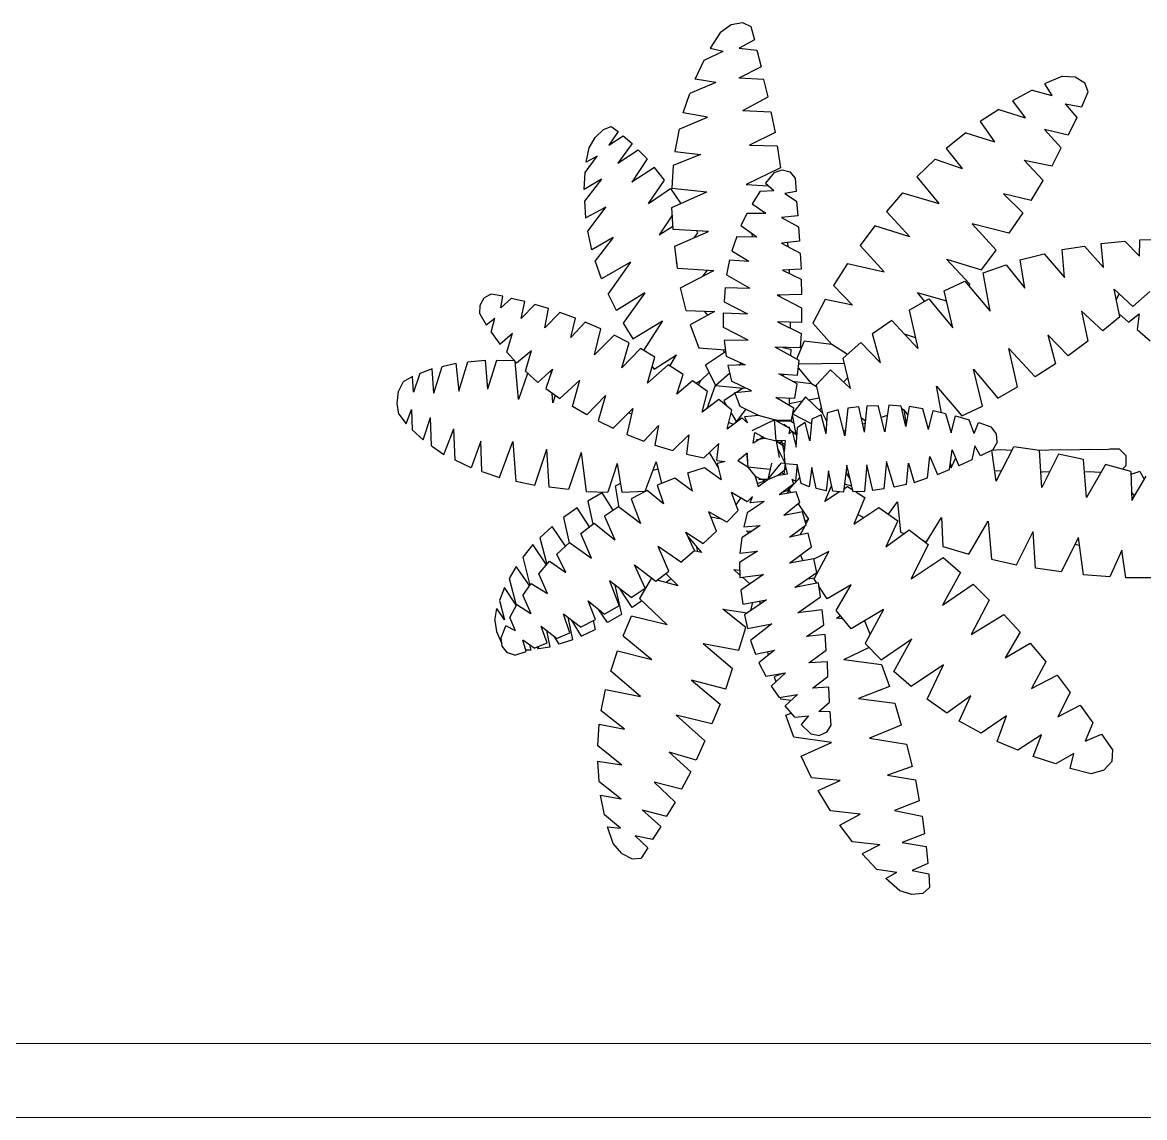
# Model space of a CAD drawing. Header units: millimetres. Extents: x 2099.4 to 2153.6, y 2404.8 to 2485.8.
# Drawn here: x 2132.211 to 2133.725, y 2421.493 to 2422.97 of the extents above; entities that cross this region are included whole.
import ezdxf

# ---------------------------------------------------------------- set-up
doc = ezdxf.new("R2010")
doc.units = ezdxf.units.MM
doc.layers.add('FUR', color=13, linetype='Continuous')

# ---------------------------------------------------------------- blocks, each defined once
blk = doc.blocks.new('02PTRX27')
at = {"color": 3, "linetype": 'ByBlock'}
for p, q in [((-0.4604, 0.4898), (-0.4477, 0.4923)), ((-0.4477, 0.4923), (-0.4384, 0.4879)), ((-0.4727, 0.4815), (-0.484, 0.4633)), ((-0.4727, 0.4815), (-0.4604, 0.4898)), ((-0.4384, 0.4879), (-0.4342, 0.4727)), ((-0.4342, 0.4727), (-0.4516, 0.4632)), ((-0.491, 0.4499), (-0.4695, 0.4599)), ((-0.484, 0.4633), (-0.4695, 0.4599)), ((-0.4516, 0.4632), (-0.4316, 0.461)), ((-0.4316, 0.461), (-0.4268, 0.4423)), ((-0.5012, 0.4284), (-0.491, 0.4499)), ((-0.4268, 0.4423), (-0.4521, 0.4297)), ((-0.4237, 0.4281), (-0.4521, 0.4297)), ((-0.088, 0.4318), (-0.1081, 0.4234)), ((-0.088, 0.4318), (-0.0737, 0.431)), ((-0.0737, 0.431), (-0.063, 0.4245)), ((-0.4778, 0.4249), (-0.5071, 0.4124)), ((-0.4778, 0.4249), (-0.5012, 0.4284)), ((-0.4188, 0.4086), (-0.4237, 0.4281)), ((-0.1081, 0.4234), (-0.1001, 0.4102)), ((-0.0592, 0.4141), (-0.063, 0.4245)), ((-0.5146, 0.3906), (-0.5071, 0.4124)), ((-0.4474, 0.3933), (-0.4188, 0.4086)), ((-0.1222, 0.4161), (-0.1442, 0.4042)), ((-0.1442, 0.4042), (-0.1299, 0.3852)), ((-0.1222, 0.4161), (-0.1001, 0.4102)), ((-0.0662, 0.3975), (-0.0592, 0.4141)), ((-0.4474, 0.3933), (-0.4158, 0.3917)), ((-0.4158, 0.3917), (-0.4111, 0.3684)), ((-0.1596, 0.3944), (-0.1805, 0.3808)), ((-0.1596, 0.3944), (-0.1299, 0.3852)), ((-0.0849, 0.4009), (-0.0662, 0.3975)), ((-0.0849, 0.4009), (-0.072, 0.3854)), ((-0.519, 0.3723), (-0.4873, 0.3858)), ((-0.4873, 0.3858), (-0.5146, 0.3906)), ((-0.1805, 0.3808), (-0.1644, 0.3582)), ((-0.072, 0.3854), (-0.0814, 0.3656)), ((-0.6136, 0.3629), (-0.6042, 0.3718)), ((-0.6042, 0.3718), (-0.5956, 0.3751)), ((-0.5876, 0.3697), (-0.5982, 0.3544)), ((-0.5956, 0.3751), (-0.5876, 0.3697)), ((-0.519, 0.3723), (-0.524, 0.3471)), ((-0.4111, 0.3684), (-0.44, 0.3541)), ((-0.1966, 0.3682), (-0.2186, 0.3505)), ((-0.1966, 0.3682), (-0.1644, 0.3582)), ((-0.0893, 0.3511), (-0.1083, 0.3719)), ((-0.0814, 0.3656), (-0.1083, 0.3719)), ((-0.6204, 0.3514), (-0.6136, 0.3629)), ((-0.5982, 0.3544), (-0.5819, 0.3647)), ((-0.572, 0.3563), (-0.5879, 0.334)), ((-0.5819, 0.3647), (-0.572, 0.3563)), ((-0.44, 0.3541), (-0.4089, 0.3535)), ((-0.4089, 0.3535), (-0.405, 0.3289)), ((-0.6248, 0.3235), (-0.6112, 0.342)), ((-0.6237, 0.3351), (-0.6204, 0.3514)), ((-0.6112, 0.342), (-0.6237, 0.3351)), ((-0.5879, 0.334), (-0.565, 0.3491)), ((-0.565, 0.3491), (-0.5549, 0.3389)), ((-0.495, 0.3438), (-0.5256, 0.3316)), ((-0.524, 0.3471), (-0.495, 0.3438)), ((-0.2186, 0.3505), (-0.2007, 0.3282)), ((-0.0997, 0.3311), (-0.0893, 0.3511)), ((-0.5549, 0.3389), (-0.5724, 0.3125)), ((-0.5469, 0.329), (-0.5724, 0.3125)), ((-0.5355, 0.3151), (-0.5469, 0.329)), ((-0.5256, 0.3316), (-0.5274, 0.3059)), ((-0.405, 0.3289), (-0.4435, 0.3101)), ((-0.2313, 0.3387), (-0.2516, 0.3188)), ((-0.2313, 0.3387), (-0.2007, 0.3282)), ((-0.1309, 0.3376), (-0.1096, 0.3147)), ((-0.1309, 0.3376), (-0.0997, 0.3311)), ((-0.6259, 0.3046), (-0.6248, 0.3235)), ((-0.6064, 0.3162), (-0.6259, 0.3046)), ((-0.6064, 0.3162), (-0.6255, 0.2912)), ((-0.4122, 0.3234), (-0.4219, 0.3114)), ((-0.4122, 0.3234), (-0.4032, 0.3267)), ((-0.4032, 0.3267), (-0.3944, 0.3244)), ((-0.3944, 0.3244), (-0.3887, 0.3172)), ((-0.3887, 0.3172), (-0.3874, 0.3023)), ((-0.2516, 0.3188), (-0.2269, 0.2887)), ((-0.5537, 0.2887), (-0.5355, 0.3151)), ((-0.5537, 0.2887), (-0.5289, 0.3054)), ((-0.5289, 0.3054), (-0.5176, 0.2891)), ((-0.5274, 0.3059), (-0.4879, 0.3018)), ((-0.4435, 0.3101), (-0.4186, 0.3084)), ((-0.4279, 0.3024), (-0.4125, 0.3032)), ((-0.4219, 0.3114), (-0.4125, 0.3032)), ((-0.1233, 0.292), (-0.1096, 0.3147)), ((-0.6255, 0.2912), (-0.6242, 0.2725)), ((-0.5271, 0.2841), (-0.4879, 0.3018)), ((-0.4279, 0.3024), (-0.4369, 0.2883)), ((-0.3874, 0.3023), (-0.4001, 0.3)), ((-0.4001, 0.3), (-0.3871, 0.2915)), ((-0.3871, 0.2915), (-0.3856, 0.2747)), ((-0.2679, 0.3007), (-0.2859, 0.2797)), ((-0.2679, 0.3007), (-0.2269, 0.2887)), ((-0.1543, 0.2997), (-0.1327, 0.2782)), ((-0.1233, 0.292), (-0.1543, 0.2997)), ((-0.6242, 0.2725), (-0.6013, 0.2849)), ((-0.6216, 0.2576), (-0.6013, 0.2849)), ((-0.5256, 0.2593), (-0.5271, 0.2841)), ((-0.5176, 0.2891), (-0.5183, 0.288)), ((-0.4424, 0.2778), (-0.4496, 0.2638)), ((-0.4424, 0.2778), (-0.4217, 0.2777)), ((-0.4369, 0.2883), (-0.4217, 0.2777)), ((-0.2859, 0.2797), (-0.2597, 0.2514)), ((-0.1327, 0.2782), (-0.1483, 0.2552)), ((-0.5267, 0.2758), (-0.5417, 0.2535)), ((-0.3856, 0.2747), (-0.4039, 0.2729)), ((-0.4039, 0.2729), (-0.3849, 0.2626)), ((-0.1627, 0.2361), (-0.1895, 0.2657)), ((-0.1483, 0.2552), (-0.1895, 0.2657)), ((-0.6174, 0.2367), (-0.6216, 0.2576)), ((-0.5417, 0.2535), (-0.526, 0.2632)), ((-0.486, 0.2572), (-0.5256, 0.2593)), ((-0.524, 0.2406), (-0.486, 0.2572)), ((-0.502, 0.2501), (-0.4979, 0.2558)), ((-0.4979, 0.2558), (-0.4992, 0.2578)), ((-0.4496, 0.2638), (-0.4316, 0.2513)), ((-0.4367, 0.2513), (-0.4369, 0.2549)), ((-0.3849, 0.2626), (-0.3836, 0.2462)), ((-0.2989, 0.2634), (-0.3154, 0.2414)), ((-0.2597, 0.2514), (-0.2989, 0.2634)), ((-0.5934, 0.2506), (-0.6174, 0.2367)), ((-0.5934, 0.2506), (-0.6134, 0.2244)), ((-0.521, 0.216), (-0.524, 0.2406)), ((-0.4541, 0.2517), (-0.4598, 0.2354)), ((-0.4541, 0.2517), (-0.4316, 0.2513)), ((-0.3836, 0.2462), (-0.4041, 0.244)), ((-0.4041, 0.244), (-0.383, 0.2329)), ((-0.3966, 0.2398), (-0.3968, 0.2447)), ((-0.3154, 0.2414), (-0.2886, 0.2117)), ((-0.0883, 0.237), (-0.0634, 0.2409)), ((-0.042, 0.2169), (-0.0634, 0.2409)), ((-0.0445, 0.2439), (-0.018, 0.2463)), ((-0.042, 0.2169), (-0.0445, 0.2439)), ((-0.018, 0.2463), (-0.0013, 0.2295)), ((-0.0013, 0.2295), (-0.0009, 0.2478)), ((-0.0009, 0.2478), (0.0235, 0.2483)), ((-0.4598, 0.2354), (-0.4408, 0.224)), ((-0.383, 0.2329), (-0.3819, 0.2148)), ((-0.1792, 0.2141), (-0.1627, 0.2361)), ((-0.1354, 0.2253), (-0.1085, 0.2321)), ((-0.1085, 0.2321), (-0.0858, 0.2056)), ((-0.0858, 0.2056), (-0.0883, 0.237)), ((-0.6064, 0.204), (-0.6134, 0.2244)), ((-0.5738, 0.2227), (-0.6064, 0.204)), ((-0.5738, 0.2227), (-0.5987, 0.1873)), ((-0.522, 0.2224), (-0.5221, 0.222)), ((-0.5221, 0.222), (-0.522, 0.2221)), ((-0.5221, 0.222), (-0.5218, 0.2209)), ((-0.522, 0.2221), (-0.522, 0.2224)), ((-0.521, 0.216), (-0.48, 0.2134)), ((-0.4624, 0.2252), (-0.4659, 0.2086)), ((-0.4624, 0.2252), (-0.4408, 0.224)), ((-0.3819, 0.2148), (-0.4028, 0.2139)), ((-0.3299, 0.2214), (-0.3455, 0.1965)), ((-0.3299, 0.2214), (-0.2886, 0.2117)), ((-0.2185, 0.2262), (-0.1922, 0.1979)), ((-0.2185, 0.2262), (-0.1792, 0.2141)), ((-0.177, 0.2106), (-0.1514, 0.2198)), ((-0.1514, 0.2198), (-0.1305, 0.1934)), ((-0.1305, 0.1934), (-0.1354, 0.2253)), ((-0.5174, 0.194), (-0.48, 0.2134)), ((-0.4921, 0.2072), (-0.4873, 0.2138)), ((-0.4659, 0.2086), (-0.4395, 0.1935)), ((-0.4028, 0.2139), (-0.3819, 0.2038)), ((-0.3949, 0.21), (-0.3949, 0.2142)), ((-0.3819, 0.2038), (-0.3814, 0.1862)), ((-0.1693, 0.1678), (-0.177, 0.2106)), ((-0.5111, 0.1682), (-0.5174, 0.194)), ((-0.4673, 0.1941), (-0.4686, 0.178)), ((-0.4673, 0.1941), (-0.4395, 0.1935)), ((-0.324, 0.1745), (-0.3455, 0.1965)), ((-0.221, 0.1904), (-0.1979, 0.2012)), ((-0.2111, 0.1489), (-0.221, 0.1904)), ((-0.1979, 0.2012), (-0.1693, 0.1678)), ((-0.1922, 0.1979), (-0.1937, 0.1962)), ((-0.0297, 0.1923), (-0.009, 0.1729)), ((-0.0236, 0.1614), (-0.0297, 0.1923)), ((-0.009, 0.1729), (0.0103, 0.1897)), ((-0.743, 0.1745), (-0.7382, 0.1827)), ((-0.7303, 0.1867), (-0.7382, 0.1827)), ((-0.7175, 0.1844), (-0.7303, 0.1867)), ((-0.7195, 0.1713), (-0.7175, 0.1844)), ((-0.708, 0.1819), (-0.7195, 0.1713)), ((-0.6926, 0.1784), (-0.708, 0.1819)), ((-0.6968, 0.1594), (-0.6926, 0.1784)), ((-0.5894, 0.1682), (-0.5987, 0.1873)), ((-0.5575, 0.1882), (-0.5894, 0.1682)), ((-0.5575, 0.1882), (-0.5819, 0.1543)), ((-0.4686, 0.178), (-0.442, 0.1648)), ((-0.3814, 0.1862), (-0.4089, 0.1855)), ((-0.4089, 0.1855), (-0.3816, 0.1714)), ((-0.4054, 0.1855), (-0.4074, 0.1846)), ((-0.355, 0.1808), (-0.3687, 0.1541)), ((-0.324, 0.1745), (-0.355, 0.1808)), ((-0.2604, 0.1689), (-0.2381, 0.1814)), ((-0.2513, 0.1888), (-0.2432, 0.1785)), ((-0.2513, 0.1888), (-0.2185, 0.1791)), ((-0.2381, 0.1814), (-0.2111, 0.1489)), ((-0.0275, 0.1802), (-0.0242, 0.1867)), ((-0.0242, 0.1867), (-0.024, 0.1868)), ((-0.7433, 0.1647), (-0.743, 0.1745)), ((-0.7433, 0.1647), (-0.7362, 0.1524)), ((-0.6814, 0.1751), (-0.6968, 0.1594)), ((-0.6658, 0.1707), (-0.6814, 0.1751)), ((-0.67, 0.1488), (-0.6658, 0.1707)), ((-0.6532, 0.1662), (-0.67, 0.1488)), ((-0.6356, 0.1599), (-0.6532, 0.1662)), ((-0.5111, 0.1682), (-0.4792, 0.1673)), ((-0.4792, 0.1673), (-0.5066, 0.1521)), ((-0.4869, 0.163), (-0.4904, 0.1675)), ((-0.469, 0.1492), (-0.469, 0.1657)), ((-0.469, 0.1657), (-0.442, 0.1648)), ((-0.4426, 0.1648), (-0.4424, 0.1648)), ((-0.3816, 0.1714), (-0.3816, 0.1549)), ((-0.2604, 0.1689), (-0.2505, 0.1257)), ((-0.0427, 0.1456), (-0.0667, 0.1675)), ((-0.0667, 0.1675), (-0.0594, 0.1338)), ((-0.0244, 0.1648), (-0.0137, 0.1553)), ((-0.0137, 0.1553), (-0.0018, 0.1646)), ((-0.0018, 0.1646), (-0.004, 0.1471)), ((-0.7362, 0.1524), (-0.7263, 0.1597)), ((-0.7303, 0.1439), (-0.7263, 0.1597)), ((-0.6407, 0.1379), (-0.6356, 0.1599)), ((-0.6248, 0.1554), (-0.6407, 0.1379)), ((-0.607, 0.1478), (-0.6248, 0.1554)), ((-0.5819, 0.1543), (-0.5713, 0.1365)), ((-0.5713, 0.1365), (-0.5379, 0.1568)), ((-0.5379, 0.1568), (-0.5592, 0.1234)), ((-0.5066, 0.1521), (-0.497, 0.1263)), ((-0.4085, 0.1558), (-0.3819, 0.1426)), ((-0.3816, 0.1549), (-0.4085, 0.1558)), ((-0.3938, 0.1484), (-0.3938, 0.1553)), ((-0.3475, 0.1301), (-0.3687, 0.1541)), ((-0.2799, 0.1572), (-0.3015, 0.142)), ((-0.2505, 0.1257), (-0.2799, 0.1572)), ((-0.0236, 0.1614), (-0.0427, 0.1456)), ((-0.7303, 0.1439), (-0.7206, 0.1306)), ((-0.7206, 0.1306), (-0.7065, 0.143)), ((-0.7129, 0.1216), (-0.7065, 0.143)), ((-0.6141, 0.1185), (-0.607, 0.1478)), ((-0.5921, 0.1405), (-0.6141, 0.1185)), ((-0.5753, 0.1322), (-0.5921, 0.1405)), ((-0.4415, 0.1351), (-0.469, 0.1492)), ((-0.3819, 0.1426), (-0.383, 0.1265)), ((-0.2927, 0.1094), (-0.3015, 0.142)), ((-0.2659, 0.1421), (-0.2535, 0.1381)), ((-0.0816, 0.1175), (-0.1043, 0.141)), ((-0.1043, 0.141), (-0.0958, 0.1085)), ((-0.004, 0.1471), (0.0108, 0.1342)), ((-0.5835, 0.104), (-0.5753, 0.1322)), ((-0.497, 0.1263), (-0.4672, 0.124)), ((-0.4415, 0.1351), (-0.4684, 0.1345)), ((-0.4684, 0.1345), (-0.4662, 0.1172)), ((-0.3839, 0.1122), (-0.4111, 0.1271)), ((-0.383, 0.1265), (-0.4111, 0.1271)), ((-0.4026, 0.1268), (-0.3935, 0.125)), ((-0.3786, 0.1339), (-0.3871, 0.1137)), ((-0.3475, 0.1301), (-0.3786, 0.1339)), ((-0.3299, 0.1191), (-0.3475, 0.1301)), ((-0.3147, 0.1323), (-0.3346, 0.1148)), ((-0.3147, 0.1323), (-0.2927, 0.1094)), ((-0.0594, 0.1338), (-0.0816, 0.1175)), ((-0.7129, 0.1216), (-0.7019, 0.1094)), ((-0.7019, 0.1094), (-0.6851, 0.1233)), ((-0.692, 0.1001), (-0.6851, 0.1233)), ((-0.5626, 0.1255), (-0.5835, 0.104)), ((-0.5463, 0.1159), (-0.5626, 0.1255)), ((-0.5546, 0.0865), (-0.5463, 0.1159)), ((-0.5472, 0.1024), (-0.522, 0.1186)), ((-0.5295, 0.1059), (-0.522, 0.1186)), ((-0.467, 0.1218), (-0.4893, 0.1069)), ((-0.4679, 0.1212), (-0.4692, 0.1243)), ((-0.4662, 0.1172), (-0.4448, 0.1072)), ((-0.3935, 0.125), (-0.3938, 0.1175)), ((-0.3264, 0.0808), (-0.3346, 0.1148)), ((-0.1186, 0.0937), (-0.1483, 0.1256)), ((-0.1386, 0.0825), (-0.1483, 0.1256)), ((-0.7967, 0.1028), (-0.8108, 0.0975)), ((-0.7948, 0.0755), (-0.7967, 0.1028)), ((-0.7948, 0.0755), (-0.7857, 0.1054)), ((-0.7857, 0.1054), (-0.7701, 0.1091)), ((-0.7701, 0.1091), (-0.7668, 0.0778)), ((-0.7668, 0.0778), (-0.7565, 0.1106)), ((-0.7565, 0.1106), (-0.7371, 0.1124)), ((-0.7371, 0.1124), (-0.7344, 0.0801)), ((-0.7246, 0.1123), (-0.7344, 0.0801)), ((-0.7043, 0.1118), (-0.7246, 0.1123)), ((-0.6997, 0.0683), (-0.7036, 0.1111)), ((-0.6614, 0.1026), (-0.6781, 0.0875)), ((-0.6614, 0.1026), (-0.6688, 0.0805)), ((-0.5315, 0.1074), (-0.5546, 0.0865)), ((-0.5494, 0.1051), (-0.5472, 0.1024)), ((-0.5146, 0.0964), (-0.5315, 0.1074)), ((-0.4778, 0.0841), (-0.4893, 0.1069)), ((-0.4448, 0.1072), (-0.4644, 0.1064)), ((-0.4644, 0.1064), (-0.46, 0.0889)), ((-0.4519, 0.1068), (-0.4494, 0.1091)), ((-0.3858, 0.0958), (-0.3839, 0.1122)), ((-0.385, 0.1035), (-0.3702, 0.086)), ((-0.3845, 0.1085), (-0.3334, 0.1091)), ((-0.3651, 0.0844), (-0.3489, 0.1018)), ((-0.3489, 0.1018), (-0.3264, 0.0808)), ((-0.1879, 0.1024), (-0.1607, 0.0699)), ((-0.178, 0.061), (-0.1879, 0.1024)), ((-0.0958, 0.1085), (-0.1186, 0.0937)), ((-0.819, 0.0942), (-0.8295, 0.0882)), ((-0.8176, 0.0764), (-0.819, 0.0942)), ((-0.8108, 0.0975), (-0.8176, 0.0764)), ((-0.6895, 0.0977), (-0.6997, 0.0683)), ((-0.6781, 0.0875), (-0.692, 0.1001)), ((-0.6631, 0.0976), (-0.6633, 0.1009)), ((-0.6532, 0.0693), (-0.6308, 0.09)), ((-0.6391, 0.0606), (-0.6308, 0.09)), ((-0.5216, 0.0742), (-0.5146, 0.0964)), ((-0.504, 0.0894), (-0.5216, 0.0742)), ((-0.4871, 0.0772), (-0.504, 0.0894)), ((-0.495, 0.0892), (-0.5, 0.0864)), ((-0.4974, 0.0845), (-0.495, 0.0892)), ((-0.495, 0.0892), (-0.4853, 0.0986)), ((-0.4624, 0.0977), (-0.4778, 0.0841)), ((-0.4378, 0.078), (-0.46, 0.0889)), ((-0.3865, 0.0858), (-0.407, 0.0971)), ((-0.407, 0.0971), (-0.3858, 0.0958)), ((-0.4004, 0.0966), (-0.4036, 0.0951)), ((-0.3702, 0.086), (-0.3918, 0.0886)), ((-0.3295, 0.0929), (-0.3341, 0.0878)), ((-0.8363, 0.064), (-0.8346, 0.0776)), ((-0.8295, 0.0882), (-0.8346, 0.0776)), ((-0.6688, 0.0805), (-0.6532, 0.0693)), ((-0.4932, 0.0541), (-0.4871, 0.0772)), ((-0.4877, 0.0583), (-0.4781, 0.0844)), ((-0.4778, 0.0841), (-0.4472, 0.0812)), ((-0.4563, 0.0761), (-0.4378, 0.078)), ((-0.4503, 0.0605), (-0.4563, 0.0761)), ((-0.4472, 0.0812), (-0.4547, 0.0762)), ((-0.4505, 0.0815), (-0.4496, 0.0795)), ((-0.4472, 0.0812), (-0.4453, 0.0815)), ((-0.3889, 0.07), (-0.3865, 0.0858)), ((-0.3647, 0.0826), (-0.3702, 0.086)), ((-0.3651, 0.0844), (-0.3577, 0.053)), ((-0.2295, 0.0834), (-0.201, 0.05)), ((-0.224, 0.0535), (-0.2295, 0.0834)), ((-0.1607, 0.0699), (-0.1386, 0.0825)), ((-0.8342, 0.0517), (-0.8363, 0.064)), ((-0.6611, 0.0645), (-0.6618, 0.0754)), ((-0.6583, 0.0728), (-0.6611, 0.0645)), ((-0.6019, 0.0727), (-0.6227, 0.0512)), ((-0.6019, 0.0727), (-0.6103, 0.0445)), ((-0.4745, 0.0683), (-0.4932, 0.0541)), ((-0.4598, 0.0564), (-0.4745, 0.0683)), ((-0.4562, 0.0753), (-0.4688, 0.0667)), ((-0.4688, 0.0667), (-0.4653, 0.0608)), ((-0.4103, 0.0706), (-0.3889, 0.07)), ((-0.3902, 0.0585), (-0.4103, 0.0706)), ((-0.3951, 0.0613), (-0.3948, 0.0701)), ((-0.3951, 0.064), (-0.3807, 0.0667)), ((-0.3768, 0.0715), (-0.3913, 0.0529)), ((-0.3577, 0.053), (-0.3768, 0.0715)), ((-0.3733, 0.0681), (-0.3618, 0.0701)), ((-0.8342, 0.0517), (-0.826, 0.0409)), ((-0.826, 0.0409), (-0.8201, 0.0569)), ((-0.8201, 0.0569), (-0.8192, 0.0341)), ((-0.6227, 0.0512), (-0.6391, 0.0606)), ((-0.5713, 0.0582), (-0.5932, 0.036)), ((-0.5713, 0.0582), (-0.5777, 0.0288)), ((-0.576, 0.0534), (-0.5725, 0.0523)), ((-0.4655, 0.061), (-0.4655, 0.061)), ((-0.465, 0.0352), (-0.4598, 0.0564)), ((-0.4607, 0.053), (-0.4547, 0.0431)), ((-0.4547, 0.0431), (-0.4439, 0.0572)), ((-0.4298, 0.0503), (-0.4503, 0.0605)), ((-0.3927, 0.0452), (-0.3902, 0.0585)), ((-0.3874, 0.0291), (-0.3916, 0.0516)), ((-0.3915, 0.0522), (-0.3706, 0.0413)), ((-0.3592, 0.0511), (-0.37, 0.0462)), ((-0.3592, 0.0591), (-0.3614, 0.0564)), ((-0.3537, 0.0297), (-0.3592, 0.0511)), ((-0.3577, 0.053), (-0.353, 0.0433)), ((-0.3537, 0.0297), (-0.3522, 0.0533)), ((-0.3401, 0.0567), (-0.3522, 0.0533)), ((-0.3326, 0.0276), (-0.3401, 0.0567)), ((-0.3295, 0.0584), (-0.3326, 0.0276)), ((-0.3171, 0.0602), (-0.3295, 0.0584)), ((-0.3105, 0.0315), (-0.3171, 0.0602)), ((-0.3105, 0.0315), (-0.3075, 0.0612)), ((-0.3075, 0.0612), (-0.2951, 0.0617)), ((-0.2879, 0.0319), (-0.2951, 0.0617)), ((-0.2833, 0.0619), (-0.2879, 0.0319)), ((-0.2692, 0.061), (-0.2833, 0.0619)), ((-0.2641, 0.038), (-0.2692, 0.061)), ((-0.2689, 0.0586), (-0.2665, 0.0568)), ((-0.2665, 0.0568), (-0.2683, 0.0562)), ((-0.2665, 0.0568), (-0.2619, 0.0508)), ((-0.2665, 0.0568), (-0.2637, 0.0406)), ((-0.2602, 0.0604), (-0.2641, 0.038)), ((-0.245, 0.0579), (-0.2602, 0.0604)), ((-0.2388, 0.0345), (-0.245, 0.0579)), ((-0.2388, 0.0345), (-0.2335, 0.056)), ((-0.2335, 0.056), (-0.2194, 0.0524)), ((-0.2194, 0.0524), (-0.2131, 0.031)), ((-0.201, 0.05), (-0.178, 0.061)), ((-0.8071, 0.0231), (-0.7985, 0.048)), ((-0.7976, 0.0161), (-0.7985, 0.048)), ((-0.6103, 0.0445), (-0.5932, 0.036)), ((-0.5586, 0.0215), (-0.5423, 0.0389)), ((-0.5423, 0.0389), (-0.5465, 0.017)), ((-0.465, 0.0352), (-0.4486, 0.0477)), ((-0.4582, 0.0403), (-0.4633, 0.0426)), ((-0.4554, 0.0425), (-0.4551, 0.0436)), ((-0.4547, 0.0431), (-0.4547, 0.043)), ((-0.4486, 0.0477), (-0.442, 0.042)), ((-0.4298, 0.0503), (-0.4455, 0.049)), ((-0.4455, 0.049), (-0.442, 0.042)), ((-0.412, 0.0456), (-0.4375, 0.0332)), ((-0.412, 0.0456), (-0.4298, 0.0503)), ((-0.412, 0.0456), (-0.3927, 0.0452)), ((-0.3942, 0.0354), (-0.412, 0.0456)), ((-0.41, 0.0217), (-0.412, 0.0456)), ((-0.4098, 0.0455), (-0.4109, 0.0448)), ((-0.4096, 0.0441), (-0.3938, 0.0442)), ((-0.401, 0.0401), (-0.4014, 0.0395)), ((-0.3979, 0.0374), (-0.401, 0.0401)), ((-0.3995, 0.0384), (-0.3953, 0.0371)), ((-0.3938, 0.0442), (-0.3946, 0.0452)), ((-0.3938, 0.0442), (-0.3898, 0.0417)), ((-0.3775, 0.0425), (-0.3861, 0.0368)), ((-0.372, 0.022), (-0.3775, 0.0425)), ((-0.37, 0.0462), (-0.372, 0.022)), ((-0.3094, 0.0439), (-0.3141, 0.0474)), ((-0.3127, 0.0407), (-0.3095, 0.0419)), ((-0.2852, 0.0503), (-0.2919, 0.048)), ((-0.2131, 0.031), (-0.2084, 0.0498)), ((-0.2084, 0.0498), (-0.1928, 0.0453)), ((-0.1873, 0.0301), (-0.1928, 0.0453)), ((-0.1873, 0.0301), (-0.1825, 0.0424)), ((-0.1825, 0.0424), (-0.1681, 0.0375)), ((-0.8192, 0.0341), (-0.8071, 0.0231)), ((-0.7837, 0.0066), (-0.7725, 0.0352)), ((-0.771, 0.0002), (-0.7725, 0.0352)), ((-0.5777, 0.0288), (-0.5586, 0.0215)), ((-0.526, 0.0111), (-0.5082, 0.0286)), ((-0.5082, 0.0286), (-0.5106, 0.0068)), ((-0.4358, 0.0193), (-0.434, 0.0313)), ((-0.4246, 0.0261), (-0.4358, 0.0193)), ((-0.434, 0.0313), (-0.4224, 0.025)), ((-0.3953, 0.0371), (-0.3955, 0.036)), ((-0.3953, 0.0297), (-0.3942, 0.0354)), ((-0.392, 0.0326), (-0.3953, 0.0297)), ((-0.3944, 0.0346), (-0.3874, 0.0291)), ((-0.392, 0.0326), (-0.3876, 0.0147)), ((-0.3894, 0.0305), (-0.388, 0.0312)), ((-0.3876, 0.0147), (-0.3861, 0.0368)), ((-0.3874, 0.0291), (-0.3869, 0.0276)), ((-0.3535, 0.0326), (-0.3546, 0.0331)), ((-0.3321, 0.0335), (-0.3341, 0.0327)), ((-0.1622, 0.0297), (-0.1681, 0.0375)), ((-0.1615, 0.0202), (-0.1622, 0.0297)), ((-0.7976, 0.0161), (-0.7837, 0.0066)), ((-0.7421, 0.0213), (-0.7531, -0.0084)), ((-0.7411, -0.0126), (-0.7421, 0.0213)), ((-0.721, -0.0193), (-0.706, 0.021)), ((-0.706, 0.021), (-0.7028, -0.0235)), ((-0.5465, 0.017), (-0.526, 0.0111)), ((-0.4912, 0.0029), (-0.4745, 0.0187)), ((-0.4767, -0.0001), (-0.4745, 0.0187)), ((-0.4321, 0.0232), (-0.4224, 0.025)), ((-0.4321, 0.0232), (-0.4314, 0.022)), ((-0.4224, 0.025), (-0.41, 0.0217)), ((-0.3999, 0.0221), (-0.41, 0.0217)), ((-0.41, 0.0217), (-0.4004, 0.0156)), ((-0.41, 0.0217), (-0.4065, 0.0031)), ((-0.4085, 0.0208), (-0.4089, 0.0217)), ((-0.4054, 0.0198), (-0.4085, 0.0206)), ((-0.4085, 0.0136), (-0.3999, -0.0035)), ((-0.4037, 0.0217), (-0.4059, 0.0191)), ((-0.4008, 0.01), (-0.4037, 0.0217)), ((-0.4032, 0.0191), (-0.4003, 0.0182)), ((-0.3999, 0.0221), (-0.4008, 0.01)), ((-0.1864, 0.0164), (-0.1899, 0.0005)), ((-0.1802, 0.0049), (-0.1864, 0.0164)), ((-0.1615, 0.0202), (-0.1664, 0.0117)), ((-0.1624, -0.0236), (-0.1426, 0.015)), ((-0.114, 0.0108), (-0.1426, 0.015)), ((-0.7531, -0.0084), (-0.771, 0.0002)), ((-0.6814, -0.0279), (-0.6678, 0.0123)), ((-0.6653, -0.0304), (-0.6678, 0.0123)), ((-0.6292, 0.0086), (-0.6436, -0.033)), ((-0.6292, 0.0086), (-0.6237, -0.0351)), ((-0.5106, 0.0068), (-0.4912, 0.0029)), ((-0.4853, 0.0086), (-0.4754, -0.0079)), ((-0.4426, 0.0078), (-0.4529, -0.0006)), ((-0.4435, 0.0071), (-0.4426, 0.0062)), ((-0.4426, 0.0049), (-0.443, 0.0049)), ((-0.443, 0.0049), (-0.4417, -0.0076)), ((-0.4426, 0.0078), (-0.4422, -0.005)), ((-0.3999, -0.0035), (-0.4008, 0.01)), ((-0.2399, -0.0199), (-0.237, 0.0043)), ((-0.237, 0.0043), (-0.2287, -0.0162)), ((-0.2152, -0.0105), (-0.2119, 0.0116)), ((-0.213, -0.0086), (-0.2082, 0.002)), ((-0.2119, 0.0116), (-0.2047, -0.0062)), ((-0.1899, 0.0005), (-0.2047, -0.0062)), ((-0.1664, 0.0117), (-0.1802, 0.0049)), ((-0.1624, -0.0236), (-0.1673, 0.0112)), ((-0.1112, -0.0305), (-0.114, 0.0108)), ((-0.0926, 0.0068), (-0.1112, -0.0305)), ((-0.0643, 0.0009), (-0.0926, 0.0068)), ((-0.0608, -0.042), (-0.0643, 0.0009)), ((-0.7411, -0.0126), (-0.721, -0.0193)), ((-0.5888, -0.0037), (-0.5993, -0.0357)), ((-0.5888, -0.0037), (-0.5835, -0.036)), ((-0.5573, -0.0346), (-0.5449, -0.0018)), ((-0.543, -0.0099), (-0.5487, -0.0117)), ((-0.5449, -0.0018), (-0.539, -0.0263)), ((-0.5091, -0.0141), (-0.4906, -0.0081)), ((-0.4906, -0.0081), (-0.4719, -0.0215)), ((-0.4767, -0.0001), (-0.4677, -0.0015)), ((-0.4677, -0.0015), (-0.4763, -0.0037)), ((-0.4763, -0.0037), (-0.4719, -0.0215)), ((-0.4417, -0.0076), (-0.4529, -0.0006)), ((-0.4422, -0.005), (-0.442, -0.0051)), ((-0.4417, -0.0076), (-0.4334, -0.018)), ((-0.4169, -0.0105), (-0.4417, -0.0076)), ((-0.4153, -0.0033), (-0.4195, -0.0217)), ((-0.4195, -0.0217), (-0.4045, -0.0034)), ((-0.4076, -0.0166), (-0.3986, -0.0094)), ((-0.3999, -0.0035), (-0.4045, -0.0034)), ((-0.3999, -0.0035), (-0.4014, -0.0159)), ((-0.3999, -0.0035), (-0.3863, -0.0046)), ((-0.3973, -0.0154), (-0.3999, -0.0035)), ((-0.3863, -0.0046), (-0.3883, -0.0235)), ((-0.3819, -0.0261), (-0.3863, -0.0046)), ((-0.37, -0.0082), (-0.3728, -0.0297)), ((-0.3695, -0.0115), (-0.3706, -0.0122)), ((-0.3649, -0.0316), (-0.37, -0.0082)), ((-0.351, -0.0119), (-0.3537, -0.0342)), ((-0.3464, -0.0348), (-0.351, -0.0119)), ((-0.3304, -0.0057), (-0.3341, -0.0358)), ((-0.3233, -0.0356), (-0.3304, -0.0057)), ((-0.3079, -0.0053), (-0.3108, -0.0351)), ((-0.3013, -0.0341), (-0.3079, -0.0053)), ((-0.2857, -0.0015), (-0.2888, -0.0323)), ((-0.2773, -0.0304), (-0.2857, -0.0015)), ((-0.2635, -0.0271), (-0.2613, -0.0034)), ((-0.2613, -0.0034), (-0.2546, -0.0249)), ((-0.2287, -0.0162), (-0.2152, -0.0105)), ((-0.2141, -0.0024), (-0.213, -0.0086)), ((-0.0396, -0.0046), (-0.0608, -0.042)), ((-0.011, -0.0127), (-0.0396, -0.0046)), ((-0.0009, -0.0126), (-0.011, -0.0162)), ((-0.0009, -0.0126), (0.004, -0.0214)), ((-0.7028, -0.0235), (-0.6814, -0.0279)), ((-0.524, -0.02), (-0.5436, -0.0281)), ((-0.5042, -0.0348), (-0.524, -0.02)), ((-0.5042, -0.0348), (-0.5091, -0.0141)), ((-0.4334, -0.018), (-0.4301, -0.0294)), ((-0.4334, -0.018), (-0.4219, -0.0235)), ((-0.4332, -0.0191), (-0.4327, -0.0183)), ((-0.431, -0.0263), (-0.4226, -0.0231)), ((-0.4301, -0.0294), (-0.4195, -0.0217)), ((-0.4292, -0.0216), (-0.4287, -0.0203)), ((-0.4195, -0.0217), (-0.4292, -0.0216)), ((-0.4195, -0.0217), (-0.4076, -0.0166)), ((-0.4076, -0.0166), (-0.3973, -0.0154)), ((-0.4069, -0.016), (-0.4065, -0.0165)), ((-0.4015, -0.0159), (-0.4041, -0.0138)), ((-0.4014, -0.0159), (-0.4015, -0.0159)), ((-0.3834, -0.0195), (-0.3957, -0.0332)), ((-0.39, -0.0265), (-0.392, -0.0215)), ((-0.3883, -0.0235), (-0.392, -0.0215)), ((-0.35, -0.0167), (-0.3515, -0.0159)), ((-0.3315, -0.0137), (-0.3268, -0.0217)), ((-0.2546, -0.0249), (-0.2399, -0.0199)), ((-0.011, -0.0127), (-0.0099, -0.0453)), ((-0.0099, -0.0453), (0.0062, -0.0177)), ((-0.6436, -0.033), (-0.6653, -0.0304)), ((-0.6237, -0.0351), (-0.5993, -0.0357)), ((-0.6057, -0.0368), (-0.6218, -0.0461)), ((-0.5931, -0.0561), (-0.6057, -0.0368)), ((-0.5907, -0.0286), (-0.5852, -0.0263)), ((-0.5865, -0.0533), (-0.5907, -0.0286)), ((-0.5835, -0.036), (-0.5573, -0.0346)), ((-0.5549, -0.034), (-0.5729, -0.0435)), ((-0.5366, -0.049), (-0.5549, -0.034)), ((-0.5436, -0.0281), (-0.5366, -0.049)), ((-0.4525, -0.0564), (-0.4602, -0.0364)), ((-0.4424, -0.0468), (-0.4602, -0.0364)), ((-0.39, -0.0265), (-0.4065, -0.0389)), ((-0.3874, -0.0354), (-0.4065, -0.0389)), ((-0.4028, -0.036), (-0.3957, -0.0332)), ((-0.3957, -0.0332), (-0.3977, -0.0373)), ((-0.3968, -0.0316), (-0.3957, -0.0332)), ((-0.3957, -0.0332), (-0.3957, -0.0308)), ((-0.3957, -0.0332), (-0.3935, -0.0365)), ((-0.3832, -0.0475), (-0.3874, -0.0354)), ((-0.3728, -0.0297), (-0.3819, -0.0261)), ((-0.3537, -0.0342), (-0.3649, -0.0316)), ((-0.3554, -0.0462), (-0.3477, -0.0286)), ((-0.3389, -0.0354), (-0.3554, -0.0462)), ((-0.3341, -0.0358), (-0.3464, -0.0348)), ((-0.3337, -0.0321), (-0.3299, -0.0296)), ((-0.3249, -0.0292), (-0.3332, -0.0269)), ((-0.3299, -0.0296), (-0.3238, -0.0334)), ((-0.324, -0.0332), (-0.324, -0.0334)), ((-0.3108, -0.0351), (-0.3233, -0.0356)), ((-0.3205, -0.0356), (-0.3103, -0.0418)), ((-0.2888, -0.0323), (-0.3013, -0.0341)), ((-0.2635, -0.0271), (-0.2773, -0.0304)), ((-0.0103, -0.0362), (-0.0071, -0.0404)), ((-0.6218, -0.0461), (-0.616, -0.0717)), ((-0.5729, -0.0435), (-0.5626, -0.0712)), ((-0.4551, -0.0501), (-0.4497, -0.0426)), ((-0.4365, -0.0407), (-0.4424, -0.0468)), ((-0.4234, -0.0462), (-0.4424, -0.0591)), ((-0.4391, -0.0477), (-0.4365, -0.0407)), ((-0.4234, -0.0462), (-0.4391, -0.0477)), ((-0.4052, -0.0379), (-0.4052, -0.0384)), ((-0.3832, -0.0475), (-0.4015, -0.0621)), ((-0.3852, -0.0491), (-0.3735, -0.0662)), ((-0.3546, -0.0442), (-0.3533, -0.0448)), ((-0.3103, -0.0418), (-0.3226, -0.0717)), ((-0.2837, -0.0607), (-0.2734, -0.0469)), ((-0.2734, -0.0469), (-0.2703, -0.0808)), ((-0.6337, -0.0536), (-0.6491, -0.0645)), ((-0.62, -0.0749), (-0.6337, -0.0536)), ((-0.5874, -0.0524), (-0.6031, -0.0627)), ((-0.6031, -0.0627), (-0.5912, -0.0893)), ((-0.5626, -0.0712), (-0.5874, -0.0524)), ((-0.4769, -0.0798), (-0.4858, -0.058)), ((-0.4655, -0.0695), (-0.4858, -0.058)), ((-0.4655, -0.0695), (-0.4525, -0.0564)), ((-0.4424, -0.0591), (-0.4464, -0.0747)), ((-0.3805, -0.058), (-0.4015, -0.0621)), ((-0.3761, -0.0726), (-0.3805, -0.058)), ((-0.3226, -0.0717), (-0.2945, -0.053)), ((-0.3183, -0.0611), (-0.3182, -0.0611)), ((-0.3182, -0.0611), (-0.3114, -0.0643)), ((-0.2945, -0.053), (-0.2731, -0.0681)), ((-0.662, -0.0743), (-0.6757, -0.0871)), ((-0.6468, -0.0965), (-0.662, -0.0743)), ((-0.6491, -0.0645), (-0.6429, -0.0927)), ((-0.6297, -0.0822), (-0.6147, -0.0709)), ((-0.6147, -0.0709), (-0.5912, -0.0893)), ((-0.4716, -0.0662), (-0.4836, -0.0638)), ((-0.4279, -0.0733), (-0.4485, -0.0874)), ((-0.4464, -0.0747), (-0.4279, -0.0733)), ((-0.3949, -0.0865), (-0.3761, -0.0726)), ((-0.383, -0.0839), (-0.3775, -0.0737)), ((-0.3775, -0.0683), (-0.3735, -0.0662)), ((-0.3764, -0.0716), (-0.3735, -0.0662)), ((-0.2731, -0.0681), (-0.2868, -0.0975)), ((-0.241, -0.0916), (-0.2241, -0.0643)), ((-0.2241, -0.0643), (-0.2227, -0.097)), ((-0.1932, -0.1056), (-0.1714, -0.0684)), ((-0.1714, -0.0684), (-0.1679, -0.1113)), ((-0.6757, -0.0871), (-0.6678, -0.117)), ((-0.6176, -0.11), (-0.6297, -0.0822)), ((-0.5016, -0.1015), (-0.5115, -0.0808)), ((-0.5115, -0.0808), (-0.4919, -0.0936)), ((-0.5093, -0.0856), (-0.4939, -0.1039)), ((-0.4919, -0.0936), (-0.4769, -0.0798)), ((-0.4485, -0.0874), (-0.4507, -0.1046)), ((-0.4406, -0.082), (-0.4433, -0.0793)), ((-0.4433, -0.0793), (-0.4375, -0.0799)), ((-0.3741, -0.0819), (-0.3949, -0.0865)), ((-0.3702, -0.0973), (-0.3741, -0.0819)), ((-0.2868, -0.0975), (-0.2602, -0.0782)), ((-0.2703, -0.0808), (-0.2661, -0.0825)), ((-0.2602, -0.0782), (-0.2392, -0.0946)), ((-0.1397, -0.1174), (-0.121, -0.08)), ((-0.1182, -0.1212), (-0.121, -0.08)), ((-0.0698, -0.0869), (-0.0896, -0.1255)), ((-0.0643, -0.129), (-0.0698, -0.0869)), ((-0.6836, -0.0949), (-0.695, -0.1091)), ((-0.6684, -0.1175), (-0.6836, -0.0949)), ((-0.6565, -0.1056), (-0.6425, -0.0925)), ((-0.6425, -0.0925), (-0.6176, -0.11)), ((-0.5306, -0.1246), (-0.5425, -0.0969)), ((-0.517, -0.1144), (-0.5425, -0.0969)), ((-0.4981, -0.103), (-0.4992, -0.0977)), ((-0.3951, -0.1157), (-0.3702, -0.0973)), ((-0.2392, -0.0946), (-0.2582, -0.1334)), ((-0.2448, -0.0903), (-0.241, -0.0916)), ((-0.2227, -0.097), (-0.1932, -0.1056)), ((-0.0687, -0.0958), (-0.074, -0.0949)), ((-0.695, -0.1091), (-0.6871, -0.1405)), ((-0.6464, -0.1263), (-0.6565, -0.1056)), ((-0.517, -0.1144), (-0.5016, -0.1015)), ((-0.4939, -0.1039), (-0.5022, -0.102)), ((-0.5016, -0.1015), (-0.5018, -0.1018)), ((-0.5018, -0.1018), (-0.5014, -0.1023)), ((-0.431, -0.1021), (-0.451, -0.115)), ((-0.4507, -0.1046), (-0.431, -0.1021)), ((-0.3675, -0.1107), (-0.3951, -0.1157)), ((-0.3796, -0.1129), (-0.3827, -0.1065)), ((-0.3508, -0.1026), (-0.3675, -0.1111)), ((-0.3643, -0.1261), (-0.3675, -0.1107)), ((-0.3673, -0.1332), (-0.3508, -0.1026)), ((-0.2582, -0.1334), (-0.2221, -0.1095)), ((-0.2221, -0.1095), (-0.2027, -0.1262)), ((-0.1679, -0.1113), (-0.1397, -0.1174)), ((-0.0211, -0.1012), (-0.0346, -0.1312)), ((-0.0167, -0.1323), (-0.0211, -0.1012)), ((-0.7025, -0.1194), (-0.7102, -0.1331)), ((-0.6874, -0.141), (-0.7025, -0.1194)), ((-0.677, -0.1278), (-0.6649, -0.1136)), ((-0.6649, -0.1136), (-0.6464, -0.1263)), ((-0.5691, -0.1175), (-0.5454, -0.1359)), ((-0.5571, -0.144), (-0.5691, -0.1175)), ((-0.5454, -0.1359), (-0.5306, -0.1246)), ((-0.4576, -0.1228), (-0.451, -0.1234)), ((-0.451, -0.1289), (-0.4576, -0.1228)), ((-0.451, -0.115), (-0.4508, -0.132)), ((-0.3889, -0.143), (-0.3643, -0.1261)), ((-0.0896, -0.1255), (-0.1182, -0.1212)), ((-0.7102, -0.1331), (-0.7023, -0.1631)), ((-0.6948, -0.152), (-0.6856, -0.1384)), ((-0.6856, -0.1384), (-0.6671, -0.1497)), ((-0.6671, -0.1497), (-0.677, -0.1278)), ((-0.5975, -0.1356), (-0.5866, -0.1635)), ((-0.5729, -0.1544), (-0.5975, -0.1356)), ((-0.5507, -0.1328), (-0.5636, -0.1554)), ((-0.5201, -0.1412), (-0.5439, -0.1348)), ((-0.534, -0.1272), (-0.5201, -0.1412)), ((-0.5282, -0.1332), (-0.5335, -0.1376)), ((-0.4508, -0.132), (-0.4243, -0.1283)), ((-0.4243, -0.1283), (-0.4496, -0.146)), ((-0.4479, -0.1316), (-0.4397, -0.139)), ((-0.4256, -0.1285), (-0.425, -0.1288)), ((-0.3623, -0.1379), (-0.3889, -0.143)), ((-0.3748, -0.1332), (-0.3669, -0.1323)), ((-0.3642, -0.1383), (-0.3673, -0.1332)), ((-0.3601, -0.1537), (-0.3623, -0.1379)), ((-0.2027, -0.1262), (-0.2229, -0.1629)), ((-0.0346, -0.1312), (-0.0643, -0.129)), ((0.0126, -0.1322), (-0.0167, -0.1323)), ((-0.7153, -0.1431), (-0.721, -0.1576)), ((-0.7023, -0.1631), (-0.7153, -0.1431)), ((-0.5914, -0.1404), (-0.5837, -0.1734)), ((-0.5718, -0.1657), (-0.5852, -0.1451)), ((-0.5729, -0.1544), (-0.5571, -0.144)), ((-0.4496, -0.146), (-0.4475, -0.1619)), ((-0.3526, -0.1559), (-0.362, -0.1417)), ((-0.3257, -0.1401), (-0.3526, -0.1559)), ((-0.3425, -0.169), (-0.3257, -0.1401)), ((-0.3273, -0.1411), (-0.3268, -0.1421)), ((-0.2229, -0.1629), (-0.1884, -0.1393)), ((-0.1884, -0.1393), (-0.1703, -0.1574)), ((-0.721, -0.1576), (-0.7153, -0.1795)), ((-0.7093, -0.1768), (-0.7014, -0.1621)), ((-0.7023, -0.1638), (-0.7023, -0.1631)), ((-0.7014, -0.1621), (-0.6858, -0.1722)), ((-0.6948, -0.152), (-0.6858, -0.1722)), ((-0.6132, -0.1791), (-0.6213, -0.1582)), ((-0.6213, -0.1582), (-0.6031, -0.1731)), ((-0.6187, -0.1652), (-0.6198, -0.1596)), ((-0.5866, -0.1635), (-0.6031, -0.1731)), ((-0.561, -0.158), (-0.5718, -0.1657)), ((-0.5636, -0.1554), (-0.5326, -0.185)), ((-0.4475, -0.1619), (-0.421, -0.1568)), ((-0.421, -0.1568), (-0.4455, -0.1737)), ((-0.4386, -0.1689), (-0.4362, -0.1597)), ((-0.4278, -0.1615), (-0.4281, -0.1582)), ((-0.3854, -0.1715), (-0.3601, -0.1537)), ((-0.1703, -0.1574), (-0.1908, -0.1959)), ((-0.7265, -0.18), (-0.7239, -0.1667)), ((-0.7153, -0.1795), (-0.7239, -0.1667)), ((-0.6299, -0.1875), (-0.649, -0.1729)), ((-0.642, -0.1939), (-0.649, -0.1729)), ((-0.6444, -0.1765), (-0.6389, -0.202)), ((-0.5997, -0.1825), (-0.6092, -0.1682)), ((-0.5837, -0.1734), (-0.5997, -0.1825)), ((-0.5819, -0.1973), (-0.5727, -0.1752)), ((-0.5326, -0.185), (-0.5727, -0.1752)), ((-0.4699, -0.1673), (-0.4426, -0.1717)), ((-0.4442, -0.188), (-0.4699, -0.1673)), ((-0.4455, -0.1737), (-0.4422, -0.189)), ((-0.3581, -0.168), (-0.3854, -0.1715)), ((-0.3563, -0.1852), (-0.3581, -0.168)), ((-0.3257, -0.1897), (-0.3425, -0.169)), ((-0.3422, -0.1774), (-0.3378, -0.1751)), ((-0.2894, -0.1679), (-0.3257, -0.1897)), ((-0.2894, -0.1679), (-0.3099, -0.2062)), ((-0.1908, -0.1959), (-0.1539, -0.1735)), ((-0.1539, -0.1735), (-0.1356, -0.1934)), ((-0.7265, -0.18), (-0.7245, -0.1924)), ((-0.7193, -0.1995), (-0.714, -0.1861)), ((-0.7032, -0.1918), (-0.714, -0.1861)), ((-0.7032, -0.1918), (-0.7093, -0.1768)), ((-0.6568, -0.2004), (-0.6741, -0.1871)), ((-0.6675, -0.2053), (-0.6741, -0.1871)), ((-0.6405, -0.1796), (-0.6293, -0.1977)), ((-0.6299, -0.1875), (-0.6132, -0.1791)), ((-0.6156, -0.1803), (-0.6134, -0.1904)), ((-0.4518, -0.2134), (-0.4442, -0.188)), ((-0.4422, -0.189), (-0.4147, -0.1841)), ((-0.4147, -0.1841), (-0.4387, -0.2027)), ((-0.3757, -0.1982), (-0.3563, -0.1852)), ((-0.3352, -0.1783), (-0.3422, -0.1774)), ((-0.311, -0.1809), (-0.3103, -0.1809)), ((-0.3044, -0.1957), (-0.3103, -0.1809)), ((-0.7245, -0.1924), (-0.7193, -0.2044)), ((-0.7179, -0.2092), (-0.7193, -0.1995)), ((-0.6684, -0.1915), (-0.6645, -0.2101)), ((-0.6539, -0.2069), (-0.659, -0.1988)), ((-0.6568, -0.2004), (-0.642, -0.1939)), ((-0.6293, -0.1977), (-0.6134, -0.1904)), ((-0.5819, -0.1973), (-0.5496, -0.2242)), ((-0.355, -0.1959), (-0.3757, -0.1982)), ((-0.3537, -0.2137), (-0.355, -0.1959)), ((-0.2918, -0.2243), (-0.2573, -0.2007)), ((-0.2775, -0.2375), (-0.2573, -0.2007)), ((-0.1356, -0.1934), (-0.1523, -0.222)), ((-0.7193, -0.2044), (-0.7186, -0.2056)), ((-0.712, -0.2165), (-0.7179, -0.2092)), ((-0.6821, -0.2111), (-0.695, -0.2022)), ((-0.6911, -0.2149), (-0.695, -0.2022)), ((-0.6858, -0.2136), (-0.6917, -0.2137)), ((-0.6873, -0.2076), (-0.6858, -0.2136)), ((-0.6821, -0.2111), (-0.6675, -0.2053)), ((-0.6772, -0.2121), (-0.6786, -0.2098)), ((-0.6777, -0.2094), (-0.6772, -0.2121)), ((-0.6645, -0.2101), (-0.6772, -0.2121)), ((-0.6389, -0.202), (-0.6539, -0.2069)), ((-0.5958, -0.2373), (-0.5883, -0.2143)), ((-0.5883, -0.2143), (-0.5496, -0.2242)), ((-0.4921, -0.2059), (-0.4518, -0.2134)), ((-0.4921, -0.2059), (-0.4589, -0.2342)), ((-0.4387, -0.2027), (-0.4332, -0.2182)), ((-0.4332, -0.2182), (-0.412, -0.2137)), ((-0.412, -0.2137), (-0.4294, -0.2279)), ((-0.3731, -0.2277), (-0.3537, -0.2137)), ((-0.3337, -0.224), (-0.3057, -0.2105)), ((-0.3099, -0.2062), (-0.2918, -0.2243)), ((-0.1523, -0.222), (-0.1243, -0.2056)), ((-0.1243, -0.2056), (-0.1068, -0.2265)), ((-0.7038, -0.2193), (-0.712, -0.2165)), ((-0.7038, -0.2193), (-0.6911, -0.2149)), ((-0.4186, -0.2191), (-0.4193, -0.2153)), ((-0.3524, -0.2268), (-0.3731, -0.2277)), ((-0.3517, -0.243), (-0.3524, -0.2268)), ((-0.3337, -0.224), (-0.2916, -0.2298)), ((-0.1068, -0.2265), (-0.1228, -0.2565)), ((-0.5626, -0.2656), (-0.5958, -0.2373)), ((-0.4666, -0.2572), (-0.4589, -0.2342)), ((-0.4294, -0.2279), (-0.4217, -0.2429)), ((-0.4217, -0.2429), (-0.3995, -0.239)), ((-0.3995, -0.239), (-0.4155, -0.2539)), ((-0.403, -0.2396), (-0.4122, -0.2434)), ((-0.2916, -0.2298), (-0.2826, -0.2544)), ((-0.258, -0.2543), (-0.2775, -0.2375)), ((-0.2219, -0.2302), (-0.258, -0.2543)), ((-0.2403, -0.2687), (-0.2219, -0.2302)), ((-0.5053, -0.2473), (-0.473, -0.2742)), ((-0.4666, -0.2572), (-0.5053, -0.2473)), ((-0.4122, -0.2434), (-0.4105, -0.2492)), ((-0.3691, -0.2562), (-0.3517, -0.243)), ((-0.1228, -0.2565), (-0.0938, -0.2418)), ((-0.0938, -0.2418), (-0.0794, -0.2612)), ((-0.6066, -0.2817), (-0.6019, -0.2576)), ((-0.6019, -0.2576), (-0.5626, -0.2656)), ((-0.4155, -0.2539), (-0.4067, -0.2667)), ((-0.4067, -0.2667), (-0.3861, -0.2634)), ((-0.3999, -0.2762), (-0.3861, -0.2634)), ((-0.3508, -0.2551), (-0.3691, -0.2562)), ((-0.35, -0.2721), (-0.3508, -0.2551)), ((-0.2826, -0.2544), (-0.3172, -0.2679)), ((-0.191, -0.2648), (-0.2181, -0.2842)), ((-0.204, -0.2935), (-0.191, -0.2648)), ((-0.0794, -0.2612), (-0.0933, -0.2886)), ((-0.473, -0.2742), (-0.4822, -0.2963)), ((-0.4056, -0.2666), (-0.405, -0.2681)), ((-0.405, -0.2681), (-0.3929, -0.2697)), ((-0.3891, -0.2888), (-0.3999, -0.2762)), ((-0.3618, -0.2824), (-0.35, -0.2721)), ((-0.3172, -0.2679), (-0.2766, -0.2731)), ((-0.2766, -0.2731), (-0.2694, -0.2979)), ((-0.2181, -0.2842), (-0.2403, -0.2687)), ((-0.0933, -0.2886), (-0.0682, -0.2753)), ((-0.0682, -0.2753), (-0.0537, -0.2954)), ((-0.5804, -0.3023), (-0.6066, -0.2817)), ((-0.4822, -0.2963), (-0.5223, -0.2865)), ((-0.5223, -0.2865), (-0.4901, -0.3156)), ((-0.399, -0.2868), (-0.3929, -0.2844)), ((-0.3902, -0.3113), (-0.399, -0.2868)), ((-0.3891, -0.2888), (-0.3737, -0.2875)), ((-0.3737, -0.2875), (-0.3819, -0.297)), ((-0.3491, -0.2828), (-0.3618, -0.2824)), ((-0.3614, -0.282), (-0.361, -0.2825)), ((-0.3482, -0.298), (-0.3491, -0.2828)), ((-0.1508, -0.2875), (-0.1796, -0.3067)), ((-0.1615, -0.3162), (-0.1508, -0.2875)), ((-0.6105, -0.3211), (-0.609, -0.2967)), ((-0.609, -0.2967), (-0.5804, -0.3023)), ((-0.3819, -0.297), (-0.3708, -0.3076)), ((-0.353, -0.3059), (-0.3482, -0.298)), ((-0.2694, -0.2979), (-0.305, -0.3124)), ((-0.1796, -0.3067), (-0.204, -0.2935)), ((-0.0537, -0.2954), (-0.0623, -0.3157)), ((-0.3478, -0.3172), (-0.3902, -0.3113)), ((-0.3708, -0.3076), (-0.3614, -0.3096)), ((-0.353, -0.3059), (-0.3614, -0.3096)), ((-0.305, -0.3124), (-0.2632, -0.3194)), ((-0.1114, -0.3086), (-0.1382, -0.326)), ((-0.1208, -0.3332), (-0.1114, -0.3086)), ((-0.0623, -0.3157), (-0.0442, -0.3079)), ((-0.0442, -0.3079), (-0.0319, -0.3257)), ((-0.5835, -0.343), (-0.6105, -0.3211)), ((-0.4901, -0.3156), (-0.5001, -0.3371)), ((-0.3818, -0.3327), (-0.3478, -0.3172)), ((-0.2632, -0.3194), (-0.2571, -0.3443)), ((-0.1382, -0.326), (-0.1615, -0.3162)), ((-0.0319, -0.3257), (-0.0326, -0.3387)), ((-0.5835, -0.343), (-0.611, -0.3388)), ((-0.611, -0.3388), (-0.6092, -0.3607)), ((-0.5001, -0.3371), (-0.5302, -0.3283)), ((-0.5302, -0.3283), (-0.506, -0.3502)), ((-0.3702, -0.3569), (-0.3818, -0.3327)), ((-0.0955, -0.3415), (-0.1208, -0.3332)), ((-0.0751, -0.3298), (-0.0955, -0.3415)), ((-0.0794, -0.3466), (-0.0751, -0.3298)), ((-0.0326, -0.3387), (-0.0416, -0.3485)), ((-0.506, -0.3502), (-0.5165, -0.37)), ((-0.2571, -0.3443), (-0.2848, -0.354)), ((-0.0559, -0.3524), (-0.0794, -0.3466)), ((-0.0416, -0.3485), (-0.0559, -0.3524)), ((-0.6092, -0.3607), (-0.5843, -0.3807)), ((-0.5165, -0.37), (-0.5472, -0.3619)), ((-0.5472, -0.3619), (-0.5236, -0.3843)), ((-0.3381, -0.3599), (-0.3702, -0.3569)), ((-0.3629, -0.3714), (-0.3381, -0.3599)), ((-0.2848, -0.354), (-0.2533, -0.3592)), ((-0.2533, -0.3592), (-0.2491, -0.383)), ((-0.6075, -0.3766), (-0.5843, -0.3807)), ((-0.603, -0.3985), (-0.6075, -0.3766)), ((-0.3489, -0.3942), (-0.3629, -0.3714)), ((-0.5236, -0.3843), (-0.5331, -0.4001)), ((-0.2491, -0.383), (-0.2767, -0.3937)), ((-0.585, -0.4138), (-0.603, -0.3985)), ((-0.5608, -0.3929), (-0.5331, -0.4001)), ((-0.5608, -0.3929), (-0.5395, -0.4117)), ((-0.3154, -0.3981), (-0.3489, -0.3942)), ((-0.3385, -0.4104), (-0.3154, -0.3981)), ((-0.2767, -0.3937), (-0.2458, -0.4)), ((-0.2458, -0.4), (-0.2432, -0.4199)), ((-0.5931, -0.431), (-0.5997, -0.4121)), ((-0.5997, -0.4121), (-0.585, -0.4138)), ((-0.5395, -0.4117), (-0.5489, -0.4265)), ((-0.3242, -0.429), (-0.3385, -0.4104)), ((-0.5489, -0.4265), (-0.5685, -0.4224)), ((-0.5685, -0.4224), (-0.5542, -0.4358)), ((-0.2932, -0.4325), (-0.3242, -0.429)), ((-0.2432, -0.4199), (-0.2683, -0.4297)), ((-0.5835, -0.442), (-0.5931, -0.431)), ((-0.5542, -0.4358), (-0.5619, -0.4473)), ((-0.2932, -0.4325), (-0.3134, -0.4424)), ((-0.2683, -0.4297), (-0.2412, -0.4343)), ((-0.2412, -0.4343), (-0.2395, -0.4534)), ((-0.5835, -0.442), (-0.572, -0.448)), ((-0.572, -0.448), (-0.5619, -0.4473)), ((-0.3134, -0.4424), (-0.2971, -0.4598)), ((-0.2395, -0.4534), (-0.2569, -0.4611)), ((-0.2971, -0.4598), (-0.2744, -0.4631)), ((-0.2866, -0.4704), (-0.2744, -0.4631)), ((-0.2569, -0.4611), (-0.2384, -0.465)), ((-0.2384, -0.465), (-0.2377, -0.4803)), ((-0.2709, -0.484), (-0.2866, -0.4704)), ((-0.2573, -0.4884), (-0.2709, -0.484)), ((-0.245, -0.487), (-0.2573, -0.4884)), ((-0.2377, -0.4803), (-0.245, -0.487))]:
    blk.add_line(p, q, dxfattribs=at)
at = {"color": 7, "linetype": 'ByBlock'}
for p, q in [((-0.2113, 0.0101), (-0.2122, 0.0101)), ((-0.1582, 0.0116), (-0.1673, 0.0111)), ((-0.1446, 0.0111), (-0.1582, 0.0116)), ((-0.0904, 0.0119), (-0.1157, 0.011)), ((-0.0581, 0.012), (-0.0788, 0.0114)), ((-0.046, 0.0116), (-0.0581, 0.012)), ((-0.0361, 0.0122), (-0.046, 0.0116)), ((-0.0346, 0.0123), (-0.0361, 0.0122)), ((-0.0238, 0.0123), (-0.0346, 0.0123)), ((-0.0163, 0.0048), (-0.0238, 0.0123)), ((-0.0163, -0.006), (-0.0163, 0.0048)), ((-0.2119, -0.006), (-0.2135, -0.0059)), ((-0.1637, -0.012), (-0.164, -0.012)), ((-0.1567, -0.0123), (-0.1637, -0.012)), ((-0.0163, -0.006), (-0.0205, -0.0101)), ((-0.1125, -0.013), (-0.1103, -0.013)), ((-0.1103, -0.013), (-0.1024, -0.0127)), ((-0.0632, -0.013), (-0.0581, -0.0127)), ((-0.0581, -0.0127), (-0.046, -0.0133)), ((-0.046, -0.0133), (-0.0445, -0.0133))]:
    blk.add_line(p, q, dxfattribs=at)
at = {"linetype": 'ByBlock'}
blk.add_line((-0.0788, 0.0114), (-0.0904, 0.0119), dxfattribs=at)

msp = doc.modelspace()

# ---------------------------------------------------------------- linework, layer by layer
at = {"lineweight": 9}
for p, q in [((2127.6485, 2421.5925), (2135.2255, 2421.5925)), ((2127.548, 2421.4925), (2135.2255, 2421.4925))]:
    msp.add_line(p, q, dxfattribs=at)

# ---------------------------------------------------------------- block references
at = {"layer": 'FUR', "xscale": 1.199999999999818, "yscale": 1.199999999999818, "zscale": 1.199999999999818}
msp.add_blockref('02PTRX27', (2133.7197, 2422.3794), dxfattribs=at)

doc.saveas('drawing.dxf')
